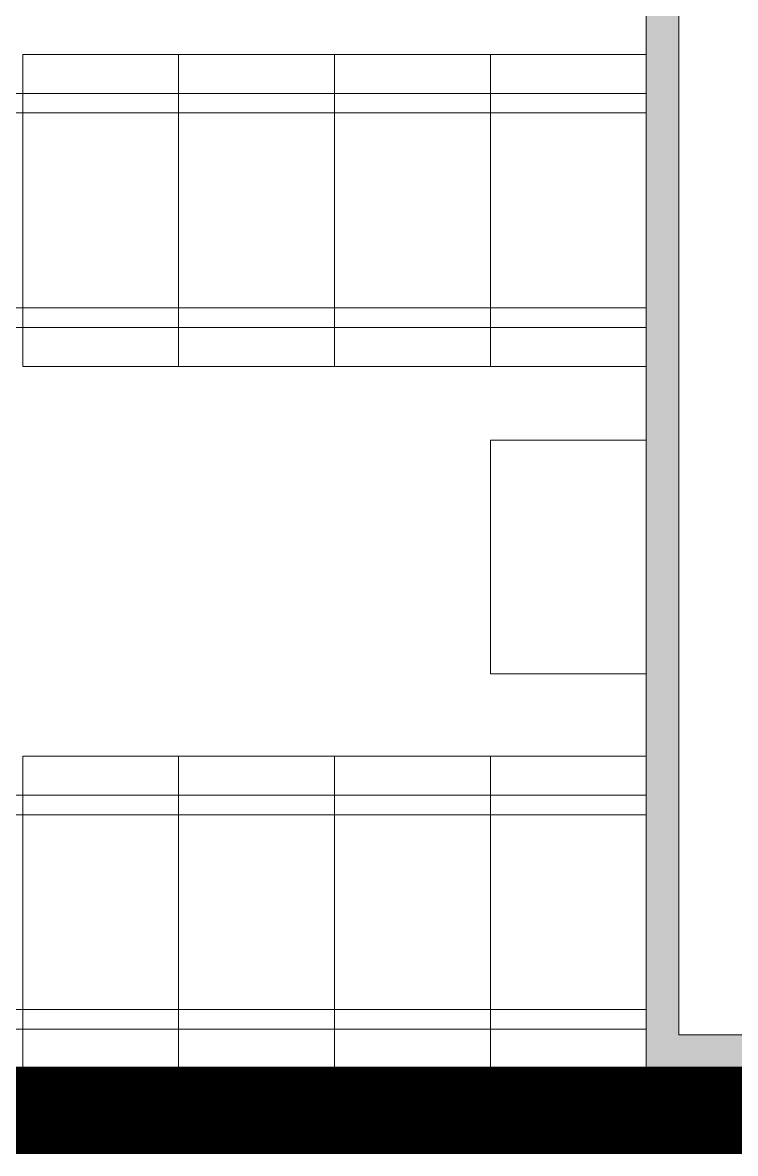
# Model space of a CAD drawing. Header units: inches. Extents: x -675 to 1187, y -924 to 1124.
# Drawn here: x 226.2 to 336, y -627.7 to -453.7 of the extents above; entities that cross this region are included whole.
import ezdxf

# ---------------------------------------------------------------- set-up
doc = ezdxf.new("R2010")
doc.units = ezdxf.units.IN
doc.header["$MEASUREMENT"] = 0
for name, color, linetype, lineweight in [('A-Furn-Chair', 250, 'Continuous', 13), ('A-Wall-E', 50, 'Continuous', 9), ('Base_dwg', 8, 'Continuous', 9), ('core and shell', 50, 'Continuous', 9)]:
    doc.layers.add(name, color=color, linetype=linetype, lineweight=lineweight)

# ---------------------------------------------------------------- blocks, each defined once
blk = doc.blocks.new('Base_dwg__U456-728030-Level 1 Copy 1')
at = {"layer": 'A-Wall-E'}
blk.add_hatch(color=256, dxfattribs=at).paths.add_polyline_path([(183.73, 2.5), (183.73, -1.25), (186.23, -2.5), (306.1, -2.5), (311.1, 2.5)], flags=0)
blk.add_line((186.23, -2.5), (306.1, -2.5), dxfattribs=at)
at = {"layer": 'A-Wall-E', "flags": 128}
blk.add_lwpolyline([(311.1, 2.5), (183.73, 2.5), (2.56, 2.5)], dxfattribs=at)
blk = doc.blocks.new('Base_dwg__U458-728032-Level 1 Copy 1')
at = {"layer": 'A-Wall-E'}
blk.add_hatch(color=256, dxfattribs=at).paths.add_polyline_path([(-2.5, 2.5), (2.5, -2.5), (220.25, -2.5), (220.25, 2.5), (187.46, 2.5)], flags=0)
at = {"layer": 'A-Wall-E', "flags": 128}
blk.add_lwpolyline([(2.5, -2.5), (220.25, -2.5), (220.25, 2.5), (-2.5, 2.5)], dxfattribs=at)
blk = doc.blocks.new('Base_dwg-531197-Level 1 Copy 1')
at = {"layer": 'A-Furn-Chair'}
for p, q in [((1323.04, 459.38), (1156.79, 459.38)), ((1323.04, 456.38), (1156.79, 456.38)), ((1323.04, 426.38), (1156.79, 426.38)), ((1323.04, 423.38), (1156.79, 423.38)), ((1323.04, 351.38), (1156.79, 351.38)), ((1323.04, 348.38), (1156.79, 348.38)), ((1323.04, 318.38), (1156.79, 318.38)), ((1323.04, 315.38), (1156.79, 315.38))]:
    blk.add_line(p, q, dxfattribs=at)
at = {"layer": 'A-Furn-Chair', "flags": 128}
for points in [[(1227.04, 465.38), (1227.04, 417.38), (1251.04, 417.38), (1251.04, 465.38)], [(1251.04, 465.38), (1251.04, 417.38), (1275.04, 417.38), (1275.04, 465.38)], [(1275.04, 465.38), (1275.04, 417.38), (1299.04, 417.38), (1299.04, 465.38)], [(1299.04, 465.38), (1299.04, 417.38), (1323.04, 417.38), (1323.04, 465.38)], [(1299.04, 406.04), (1299.04, 370.04), (1323.04, 370.04), (1323.04, 406.04)], [(1227.04, 357.38), (1227.04, 309.38), (1251.04, 309.38), (1251.04, 357.38)], [(1251.04, 357.38), (1251.04, 309.38), (1275.04, 309.38), (1275.04, 357.38)], [(1275.04, 357.38), (1275.04, 309.38), (1299.04, 309.38), (1299.04, 357.38)], [(1299.04, 357.38), (1299.04, 309.38), (1323.04, 309.38), (1323.04, 357.38)]]:
    blk.add_lwpolyline(points, close=True, dxfattribs=at)
at = {"layer": 'core and shell'}
for p, q in [((1631.58, 309.5), (962.09, 309.5)), ((1631.58, 309.46), (962.09, 309.46)), ((1227.15, 296.25), (1227.15, 309.5)), ((1227.27, 296.25), (1227.27, 309.5)), ((1227.4, 296.25), (1227.4, 309.5)), ((1227.52, 296.25), (1227.52, 309.5)), ((1227.65, 296.25), (1227.65, 309.5)), ((1227.77, 296.25), (1227.77, 309.5)), ((1227.9, 296.25), (1227.9, 309.5)), ((1228.02, 296.25), (1228.02, 309.5)), ((1228.15, 296.25), (1228.15, 309.5)), ((1228.27, 296.25), (1228.27, 309.5)), ((1228.4, 296.25), (1228.4, 309.5)), ((1228.52, 296.25), (1228.52, 309.5)), ((1228.65, 296.25), (1228.65, 309.5)), ((1228.77, 296.25), (1228.77, 309.5)), ((1228.9, 296.25), (1228.9, 309.5)), ((1229.02, 296.25), (1229.02, 309.5)), ((1229.15, 296.25), (1229.15, 309.5)), ((1229.27, 296.25), (1229.27, 309.5)), ((1229.4, 296.25), (1229.4, 309.5)), ((1229.52, 296.25), (1229.52, 309.5)), ((1229.65, 296.25), (1229.65, 309.5)), ((1229.77, 296.25), (1229.77, 309.5)), ((1229.9, 296.25), (1229.9, 309.5)), ((1230.02, 296.25), (1230.02, 309.5)), ((1230.15, 296.25), (1230.15, 309.5)), ((1230.27, 296.25), (1230.27, 309.5)), ((1230.4, 296.25), (1230.4, 309.5)), ((1230.52, 296.25), (1230.52, 309.5)), ((1230.65, 296.25), (1230.65, 309.5)), ((1230.77, 296.25), (1230.77, 309.5)), ((1230.9, 296.25), (1230.9, 309.5)), ((1231.02, 296.25), (1231.02, 309.5)), ((1231.15, 296.25), (1231.15, 309.5)), ((1231.27, 296.25), (1231.27, 309.5)), ((1231.4, 296.25), (1231.4, 309.5)), ((1231.52, 296.25), (1231.52, 309.5)), ((1231.65, 296.25), (1231.65, 309.5)), ((1231.77, 296.25), (1231.77, 309.5)), ((1231.9, 296.25), (1231.9, 309.5)), ((1232.02, 296.25), (1232.02, 309.5)), ((1232.15, 296.25), (1232.15, 309.5)), ((1232.27, 296.25), (1232.27, 309.5)), ((1232.4, 296.25), (1232.4, 309.5)), ((1232.52, 296.25), (1232.52, 309.5)), ((1232.65, 296.25), (1232.65, 309.5)), ((1232.77, 296.25), (1232.77, 309.5)), ((1232.9, 296.25), (1232.9, 309.5)), ((1233.02, 296.25), (1233.02, 309.5)), ((1233.15, 296.25), (1233.15, 309.5)), ((1233.27, 296.25), (1233.27, 309.5)), ((1233.4, 296.25), (1233.4, 309.5)), ((1233.52, 296.25), (1233.52, 309.5)), ((1233.65, 296.25), (1233.65, 309.5)), ((1233.77, 296.25), (1233.77, 309.5)), ((1233.9, 296.25), (1233.9, 309.5)), ((1234.02, 296.25), (1234.02, 309.5)), ((1234.15, 296.25), (1234.15, 309.5)), ((1234.27, 296.25), (1234.27, 309.5)), ((1234.4, 296.25), (1234.4, 309.5)), ((1234.52, 296.25), (1234.52, 309.5)), ((1234.65, 296.25), (1234.65, 309.5)), ((1234.77, 296.25), (1234.77, 309.5)), ((1234.9, 296.25), (1234.9, 309.5)), ((1235.02, 296.25), (1235.02, 309.5)), ((1235.15, 296.25), (1235.15, 309.5)), ((1235.27, 296.25), (1235.27, 309.5)), ((1235.4, 296.25), (1235.4, 309.5)), ((1235.52, 296.25), (1235.52, 309.5)), ((1235.65, 296.25), (1235.65, 309.5)), ((1235.77, 296.25), (1235.77, 309.5)), ((1235.9, 296.25), (1235.9, 309.5)), ((1236.02, 296.25), (1236.02, 309.5)), ((1236.15, 296.25), (1236.15, 309.5)), ((1236.27, 296.25), (1236.27, 309.5)), ((1236.4, 296.25), (1236.4, 309.5)), ((1236.52, 296.25), (1236.52, 309.5)), ((1236.65, 296.25), (1236.65, 309.5)), ((1236.77, 296.25), (1236.77, 309.5)), ((1236.9, 296.25), (1236.9, 309.5)), ((1237.02, 296.25), (1237.02, 309.5)), ((1237.15, 296.25), (1237.15, 309.5)), ((1237.27, 296.25), (1237.27, 309.5)), ((1237.4, 296.25), (1237.4, 309.5)), ((1237.52, 296.25), (1237.52, 309.5)), ((1237.65, 296.25), (1237.65, 309.5)), ((1237.77, 296.25), (1237.77, 309.5)), ((1237.9, 296.25), (1237.9, 309.5)), ((1238.02, 296.25), (1238.02, 309.5)), ((1238.15, 296.25), (1238.15, 309.5)), ((1238.27, 296.25), (1238.27, 309.5)), ((1238.4, 296.25), (1238.4, 309.5)), ((1238.52, 296.25), (1238.52, 309.5)), ((1238.65, 296.25), (1238.65, 309.5)), ((1238.77, 296.25), (1238.77, 309.5)), ((1238.9, 296.25), (1238.9, 309.5)), ((1239.02, 296.25), (1239.02, 309.5)), ((1239.15, 296.25), (1239.15, 309.5)), ((1239.27, 296.25), (1239.27, 309.5)), ((1239.4, 296.25), (1239.4, 309.5)), ((1239.52, 296.25), (1239.52, 309.5)), ((1239.65, 296.25), (1239.65, 309.5)), ((1239.77, 296.25), (1239.77, 309.5)), ((1239.9, 296.25), (1239.9, 309.5)), ((1240.02, 296.25), (1240.02, 309.5)), ((1240.15, 296.25), (1240.15, 309.5)), ((1240.27, 296.25), (1240.27, 309.5)), ((1240.4, 296.25), (1240.4, 309.5)), ((1240.52, 296.25), (1240.52, 309.5)), ((1240.65, 296.25), (1240.65, 309.5)), ((1240.77, 296.25), (1240.77, 309.5)), ((1240.9, 296.25), (1240.9, 309.5)), ((1241.02, 296.25), (1241.02, 309.5)), ((1241.15, 296.25), (1241.15, 309.5)), ((1241.27, 296.25), (1241.27, 309.5)), ((1241.4, 296.25), (1241.4, 309.5)), ((1241.52, 296.25), (1241.52, 309.5)), ((1241.65, 296.25), (1241.65, 309.5)), ((1241.77, 296.25), (1241.77, 309.5)), ((1241.9, 296.25), (1241.9, 309.5)), ((1242.02, 296.25), (1242.02, 309.5)), ((1242.15, 296.25), (1242.15, 309.5)), ((1242.27, 296.25), (1242.27, 309.5)), ((1242.4, 296.25), (1242.4, 309.5)), ((1242.52, 296.25), (1242.52, 309.5)), ((1242.65, 296.25), (1242.65, 309.5)), ((1242.77, 296.25), (1242.77, 309.5)), ((1242.9, 296.25), (1242.9, 309.5)), ((1243.02, 296.25), (1243.02, 309.5)), ((1243.15, 296.25), (1243.15, 309.5)), ((1243.27, 296.25), (1243.27, 309.5)), ((1243.4, 296.25), (1243.4, 309.5)), ((1243.52, 296.25), (1243.52, 309.5)), ((1243.65, 296.25), (1243.65, 309.5)), ((1243.77, 296.25), (1243.77, 309.5)), ((1243.9, 296.25), (1243.9, 309.5)), ((1244.02, 296.25), (1244.02, 309.5)), ((1244.15, 296.25), (1244.15, 309.5)), ((1244.27, 296.25), (1244.27, 309.5)), ((1244.4, 296.25), (1244.4, 309.5)), ((1244.52, 296.25), (1244.52, 309.5)), ((1244.65, 296.25), (1244.65, 309.5)), ((1244.77, 296.25), (1244.77, 309.5)), ((1244.9, 296.25), (1244.9, 309.5)), ((1245.02, 296.25), (1245.02, 309.5)), ((1245.15, 296.25), (1245.15, 309.5)), ((1245.27, 296.25), (1245.27, 309.5)), ((1245.4, 296.25), (1245.4, 309.5)), ((1245.52, 296.25), (1245.52, 309.5)), ((1245.65, 296.25), (1245.65, 309.5)), ((1245.77, 296.25), (1245.77, 309.5)), ((1245.9, 296.25), (1245.9, 309.5)), ((1246.02, 296.25), (1246.02, 309.5)), ((1246.15, 296.25), (1246.15, 309.5)), ((1246.27, 296.25), (1246.27, 309.5)), ((1246.4, 296.25), (1246.4, 309.5)), ((1246.52, 296.25), (1246.52, 309.5)), ((1246.65, 296.25), (1246.65, 309.5)), ((1246.77, 296.25), (1246.77, 309.5)), ((1246.9, 296.25), (1246.9, 309.5)), ((1247.02, 296.25), (1247.02, 309.5)), ((1247.15, 296.25), (1247.15, 309.5)), ((1247.27, 296.25), (1247.27, 309.5)), ((1247.4, 296.25), (1247.4, 309.5)), ((1247.52, 296.25), (1247.52, 309.5)), ((1247.65, 296.25), (1247.65, 309.5)), ((1247.77, 296.25), (1247.77, 309.5)), ((1247.9, 296.25), (1247.9, 309.5)), ((1248.02, 296.25), (1248.02, 309.5)), ((1248.15, 296.25), (1248.15, 309.5)), ((1248.27, 296.25), (1248.27, 309.5)), ((1248.4, 296.25), (1248.4, 309.5)), ((1248.52, 296.25), (1248.52, 309.5)), ((1248.65, 296.25), (1248.65, 309.5)), ((1248.77, 296.25), (1248.77, 309.5)), ((1248.9, 296.25), (1248.9, 309.5)), ((1249.02, 296.25), (1249.02, 309.5)), ((1249.15, 296.25), (1249.15, 309.5)), ((1249.27, 296.25), (1249.27, 309.5)), ((1249.4, 296.25), (1249.4, 309.5)), ((1249.52, 296.25), (1249.52, 309.5)), ((1249.65, 296.25), (1249.65, 309.5)), ((1249.77, 296.25), (1249.77, 309.5)), ((1249.9, 296.25), (1249.9, 309.5)), ((1250.02, 296.25), (1250.02, 309.5)), ((1250.15, 296.25), (1250.15, 309.5)), ((1250.27, 296.25), (1250.27, 309.5)), ((1250.4, 296.25), (1250.4, 309.5)), ((1250.52, 296.25), (1250.52, 309.5)), ((1250.65, 296.25), (1250.65, 309.5)), ((1250.77, 296.25), (1250.77, 309.5)), ((1250.9, 296.25), (1250.9, 309.5)), ((1251.02, 296.25), (1251.02, 309.5)), ((1251.15, 296.25), (1251.15, 309.5)), ((1251.27, 296.25), (1251.27, 309.5)), ((1251.4, 296.25), (1251.4, 309.5)), ((1251.52, 296.25), (1251.52, 309.5)), ((1251.65, 296.25), (1251.65, 309.5)), ((1251.77, 296.25), (1251.77, 309.5)), ((1251.9, 296.25), (1251.9, 309.5)), ((1252.02, 296.25), (1252.02, 309.5)), ((1252.15, 296.25), (1252.15, 309.5)), ((1252.27, 296.25), (1252.27, 309.5)), ((1252.4, 296.25), (1252.4, 309.5)), ((1252.52, 296.25), (1252.52, 309.5)), ((1252.65, 296.25), (1252.65, 309.5)), ((1252.77, 296.25), (1252.77, 309.5)), ((1252.9, 296.25), (1252.9, 309.5)), ((1253.02, 296.25), (1253.02, 309.5)), ((1253.15, 296.25), (1253.15, 309.5)), ((1253.27, 296.25), (1253.27, 309.5)), ((1253.4, 296.25), (1253.4, 309.5)), ((1253.52, 296.25), (1253.52, 309.5)), ((1253.65, 296.25), (1253.65, 309.5)), ((1253.77, 296.25), (1253.77, 309.5)), ((1253.9, 296.25), (1253.9, 309.5)), ((1254.02, 296.25), (1254.02, 309.5)), ((1254.15, 296.25), (1254.15, 309.5)), ((1254.27, 296.25), (1254.27, 309.5)), ((1254.4, 296.25), (1254.4, 309.5)), ((1254.52, 296.25), (1254.52, 309.5)), ((1254.65, 296.25), (1254.65, 309.5)), ((1254.77, 296.25), (1254.77, 309.5)), ((1254.9, 296.25), (1254.9, 309.5)), ((1255.02, 296.25), (1255.02, 309.5)), ((1255.15, 296.25), (1255.15, 309.5)), ((1255.27, 296.25), (1255.27, 309.5)), ((1255.4, 296.25), (1255.4, 309.5)), ((1255.52, 296.25), (1255.52, 309.5)), ((1255.65, 296.25), (1255.65, 309.5)), ((1255.77, 296.25), (1255.77, 309.5)), ((1255.9, 296.25), (1255.9, 309.5)), ((1256.02, 296.25), (1256.02, 309.5)), ((1256.15, 296.25), (1256.15, 309.5)), ((1256.27, 296.25), (1256.27, 309.5)), ((1256.4, 296.25), (1256.4, 309.5)), ((1256.52, 296.25), (1256.52, 309.5)), ((1256.65, 296.25), (1256.65, 309.5)), ((1256.77, 296.25), (1256.77, 309.5)), ((1256.9, 296.25), (1256.9, 309.5)), ((1257.02, 296.25), (1257.02, 309.5)), ((1257.15, 296.25), (1257.15, 309.5)), ((1257.27, 296.25), (1257.27, 309.5)), ((1257.4, 296.25), (1257.4, 309.5)), ((1257.52, 296.25), (1257.52, 309.5)), ((1257.65, 296.25), (1257.65, 309.5)), ((1257.77, 296.25), (1257.77, 309.5)), ((1257.9, 296.25), (1257.9, 309.5)), ((1258.02, 296.25), (1258.02, 309.5)), ((1258.15, 296.25), (1258.15, 309.5)), ((1258.27, 296.25), (1258.27, 309.5)), ((1258.4, 296.25), (1258.4, 309.5)), ((1258.52, 296.25), (1258.52, 309.5)), ((1258.65, 296.25), (1258.65, 309.5)), ((1258.77, 296.25), (1258.77, 309.5)), ((1258.9, 296.25), (1258.9, 309.5)), ((1259.02, 296.25), (1259.02, 309.5)), ((1259.15, 296.25), (1259.15, 309.5)), ((1259.27, 296.25), (1259.27, 309.5)), ((1259.4, 296.25), (1259.4, 309.5)), ((1259.52, 296.25), (1259.52, 309.5)), ((1259.65, 296.25), (1259.65, 309.5)), ((1259.77, 296.25), (1259.77, 309.5)), ((1259.9, 296.25), (1259.9, 309.5)), ((1260.02, 296.25), (1260.02, 309.5)), ((1260.15, 296.25), (1260.15, 309.5)), ((1260.27, 296.25), (1260.27, 309.5)), ((1260.4, 296.25), (1260.4, 309.5)), ((1260.52, 296.25), (1260.52, 309.5)), ((1260.65, 296.25), (1260.65, 309.5)), ((1260.77, 296.25), (1260.77, 309.5)), ((1260.9, 296.25), (1260.9, 309.5)), ((1261.02, 296.25), (1261.02, 309.5)), ((1261.15, 296.25), (1261.15, 309.5)), ((1261.27, 296.25), (1261.27, 309.5)), ((1261.4, 296.25), (1261.4, 309.5)), ((1261.52, 296.25), (1261.52, 309.5)), ((1261.65, 296.25), (1261.65, 309.5)), ((1261.77, 296.25), (1261.77, 309.5)), ((1261.9, 296.25), (1261.9, 309.5)), ((1262.02, 296.25), (1262.02, 309.5)), ((1262.15, 296.25), (1262.15, 309.5)), ((1262.27, 296.25), (1262.27, 309.5)), ((1262.4, 296.25), (1262.4, 309.5)), ((1262.52, 296.25), (1262.52, 309.5)), ((1262.65, 296.25), (1262.65, 309.5)), ((1262.77, 296.25), (1262.77, 309.5)), ((1262.9, 296.25), (1262.9, 309.5)), ((1263.02, 296.25), (1263.02, 309.5)), ((1263.15, 296.25), (1263.15, 309.5)), ((1263.27, 296.25), (1263.27, 309.5)), ((1263.4, 296.25), (1263.4, 309.5)), ((1263.52, 296.25), (1263.52, 309.5)), ((1263.65, 296.25), (1263.65, 309.5)), ((1263.77, 296.25), (1263.77, 309.5)), ((1263.9, 296.25), (1263.9, 309.5)), ((1264.02, 296.25), (1264.02, 309.5)), ((1264.15, 296.25), (1264.15, 309.5)), ((1264.27, 296.25), (1264.27, 309.5)), ((1264.4, 296.25), (1264.4, 309.5)), ((1264.52, 296.25), (1264.52, 309.5)), ((1264.65, 296.25), (1264.65, 309.5)), ((1264.77, 296.25), (1264.77, 309.5)), ((1264.9, 296.25), (1264.9, 309.5)), ((1265.02, 296.25), (1265.02, 309.5)), ((1265.15, 296.25), (1265.15, 309.5)), ((1265.27, 296.25), (1265.27, 309.5)), ((1265.4, 296.25), (1265.4, 309.5)), ((1265.52, 296.25), (1265.52, 309.5)), ((1265.65, 296.25), (1265.65, 309.5)), ((1265.77, 296.25), (1265.77, 309.5)), ((1265.9, 296.25), (1265.9, 309.5)), ((1266.02, 296.25), (1266.02, 309.5)), ((1266.15, 296.25), (1266.15, 309.5)), ((1266.27, 296.25), (1266.27, 309.5)), ((1266.4, 296.25), (1266.4, 309.5)), ((1266.52, 296.25), (1266.52, 309.5)), ((1266.65, 296.25), (1266.65, 309.5)), ((1266.77, 296.25), (1266.77, 309.5)), ((1266.9, 296.25), (1266.9, 309.5)), ((1267.02, 296.25), (1267.02, 309.5)), ((1267.15, 296.25), (1267.15, 309.5)), ((1267.27, 296.25), (1267.27, 309.5)), ((1267.4, 296.25), (1267.4, 309.5)), ((1267.52, 296.25), (1267.52, 309.5)), ((1267.65, 296.25), (1267.65, 309.5)), ((1267.77, 296.25), (1267.77, 309.5)), ((1267.9, 296.25), (1267.9, 309.5)), ((1268.02, 296.25), (1268.02, 309.5)), ((1268.15, 296.25), (1268.15, 309.5)), ((1268.27, 296.25), (1268.27, 309.5)), ((1268.4, 296.25), (1268.4, 309.5)), ((1268.52, 296.25), (1268.52, 309.5)), ((1268.65, 296.25), (1268.65, 309.5)), ((1268.77, 296.25), (1268.77, 309.5)), ((1268.9, 296.25), (1268.9, 309.5)), ((1269.02, 296.25), (1269.02, 309.5)), ((1269.15, 296.25), (1269.15, 309.5)), ((1269.27, 296.25), (1269.27, 309.5)), ((1269.4, 296.25), (1269.4, 309.5)), ((1269.52, 296.25), (1269.52, 309.5)), ((1269.65, 296.25), (1269.65, 309.5)), ((1269.77, 296.25), (1269.77, 309.5)), ((1269.9, 296.25), (1269.9, 309.5)), ((1270.02, 296.25), (1270.02, 309.5)), ((1270.15, 296.25), (1270.15, 309.5)), ((1270.27, 296.25), (1270.27, 309.5)), ((1270.4, 296.25), (1270.4, 309.5)), ((1270.52, 296.25), (1270.52, 309.5)), ((1270.65, 296.25), (1270.65, 309.5)), ((1270.77, 296.25), (1270.77, 309.5)), ((1270.9, 296.25), (1270.9, 309.5)), ((1271.02, 296.25), (1271.02, 309.5)), ((1271.15, 296.25), (1271.15, 309.5)), ((1271.27, 296.25), (1271.27, 309.5)), ((1271.4, 296.25), (1271.4, 309.5)), ((1271.52, 296.25), (1271.52, 309.5)), ((1271.65, 296.25), (1271.65, 309.5)), ((1271.77, 296.25), (1271.77, 309.5)), ((1271.9, 296.25), (1271.9, 309.5)), ((1272.02, 296.25), (1272.02, 309.5)), ((1272.15, 296.25), (1272.15, 309.5)), ((1272.27, 296.25), (1272.27, 309.5)), ((1272.4, 296.25), (1272.4, 309.5)), ((1272.52, 296.25), (1272.52, 309.5)), ((1272.65, 296.25), (1272.65, 309.5)), ((1272.77, 296.25), (1272.77, 309.5)), ((1272.9, 296.25), (1272.9, 309.5)), ((1273.02, 296.25), (1273.02, 309.5)), ((1273.15, 296.25), (1273.15, 309.5)), ((1273.27, 296.25), (1273.27, 309.5)), ((1273.4, 296.25), (1273.4, 309.5)), ((1273.52, 296.25), (1273.52, 309.5)), ((1273.65, 296.25), (1273.65, 309.5)), ((1273.77, 296.25), (1273.77, 309.5)), ((1273.9, 296.25), (1273.9, 309.5)), ((1274.02, 296.25), (1274.02, 309.5)), ((1274.15, 296.25), (1274.15, 309.5)), ((1274.27, 296.25), (1274.27, 309.5)), ((1274.4, 296.25), (1274.4, 309.5)), ((1274.52, 296.25), (1274.52, 309.5)), ((1274.65, 296.25), (1274.65, 309.5)), ((1274.77, 296.25), (1274.77, 309.5)), ((1274.9, 296.25), (1274.9, 309.5)), ((1275.02, 296.25), (1275.02, 309.5)), ((1275.15, 296.25), (1275.15, 309.5)), ((1275.27, 296.25), (1275.27, 309.5)), ((1275.4, 296.25), (1275.4, 309.5)), ((1275.52, 296.25), (1275.52, 309.5)), ((1275.65, 296.25), (1275.65, 309.5)), ((1275.77, 296.25), (1275.77, 309.5)), ((1275.9, 296.25), (1275.9, 309.5)), ((1276.02, 296.25), (1276.02, 309.5)), ((1276.15, 296.25), (1276.15, 309.5)), ((1276.27, 296.25), (1276.27, 309.5)), ((1276.4, 296.25), (1276.4, 309.5)), ((1276.52, 296.25), (1276.52, 309.5)), ((1276.65, 296.25), (1276.65, 309.5)), ((1276.77, 296.25), (1276.77, 309.5)), ((1276.9, 296.25), (1276.9, 309.5)), ((1277.02, 296.25), (1277.02, 309.5)), ((1277.15, 296.25), (1277.15, 309.5)), ((1277.27, 296.25), (1277.27, 309.5)), ((1277.4, 296.25), (1277.4, 309.5)), ((1277.52, 296.25), (1277.52, 309.5)), ((1277.65, 296.25), (1277.65, 309.5)), ((1277.77, 296.25), (1277.77, 309.5)), ((1277.9, 296.25), (1277.9, 309.5)), ((1278.02, 296.25), (1278.02, 309.5)), ((1278.15, 296.25), (1278.15, 309.5)), ((1278.27, 296.25), (1278.27, 309.5)), ((1278.4, 296.25), (1278.4, 309.5)), ((1278.52, 296.25), (1278.52, 309.5)), ((1278.65, 296.25), (1278.65, 309.5)), ((1278.77, 296.25), (1278.77, 309.5)), ((1278.9, 296.25), (1278.9, 309.5)), ((1279.02, 296.25), (1279.02, 309.5)), ((1279.15, 296.25), (1279.15, 309.5)), ((1279.27, 296.25), (1279.27, 309.5)), ((1279.4, 296.25), (1279.4, 309.5)), ((1279.52, 296.25), (1279.52, 309.5)), ((1279.65, 296.25), (1279.65, 309.5)), ((1279.77, 296.25), (1279.77, 309.5)), ((1279.9, 296.25), (1279.9, 309.5)), ((1280.02, 296.25), (1280.02, 309.5)), ((1280.15, 296.25), (1280.15, 309.5)), ((1280.27, 296.25), (1280.27, 309.5)), ((1280.4, 296.25), (1280.4, 309.5)), ((1280.52, 296.25), (1280.52, 309.5)), ((1280.65, 296.25), (1280.65, 309.5)), ((1280.77, 296.25), (1280.77, 309.5)), ((1280.9, 296.25), (1280.9, 309.5)), ((1281.02, 296.25), (1281.02, 309.5)), ((1281.15, 296.25), (1281.15, 309.5)), ((1281.27, 296.25), (1281.27, 309.5)), ((1281.4, 296.25), (1281.4, 309.5)), ((1281.52, 296.25), (1281.52, 309.5)), ((1281.65, 296.25), (1281.65, 309.5)), ((1281.77, 296.25), (1281.77, 309.5)), ((1281.9, 296.25), (1281.9, 309.5)), ((1282.02, 296.25), (1282.02, 309.5)), ((1282.15, 296.25), (1282.15, 309.5)), ((1282.27, 296.25), (1282.27, 309.5)), ((1282.4, 296.25), (1282.4, 309.5)), ((1282.52, 296.25), (1282.52, 309.5)), ((1282.65, 296.25), (1282.65, 309.5)), ((1282.77, 296.25), (1282.77, 309.5)), ((1282.9, 296.25), (1282.9, 309.5)), ((1283.02, 296.25), (1283.02, 309.5)), ((1283.15, 296.25), (1283.15, 309.5)), ((1283.27, 296.25), (1283.27, 309.5)), ((1283.4, 296.25), (1283.4, 309.5)), ((1283.52, 296.25), (1283.52, 309.5)), ((1283.65, 296.25), (1283.65, 309.5)), ((1283.77, 296.25), (1283.77, 309.5)), ((1283.9, 296.25), (1283.9, 309.5)), ((1284.02, 296.25), (1284.02, 309.5)), ((1284.15, 296.25), (1284.15, 309.5)), ((1284.27, 296.25), (1284.27, 309.5)), ((1284.4, 296.25), (1284.4, 309.5)), ((1284.52, 296.25), (1284.52, 309.5)), ((1284.65, 296.25), (1284.65, 309.5)), ((1284.77, 296.25), (1284.77, 309.5)), ((1284.9, 296.25), (1284.9, 309.5)), ((1285.02, 296.25), (1285.02, 309.5)), ((1285.15, 296.25), (1285.15, 309.5)), ((1285.27, 296.25), (1285.27, 309.5)), ((1285.4, 296.25), (1285.4, 309.5)), ((1285.52, 296.25), (1285.52, 309.5)), ((1285.65, 296.25), (1285.65, 309.5)), ((1285.77, 296.25), (1285.77, 309.5)), ((1285.9, 296.25), (1285.9, 309.5)), ((1286.02, 296.25), (1286.02, 309.5)), ((1286.15, 296.25), (1286.15, 309.5)), ((1286.27, 296.25), (1286.27, 309.5)), ((1286.4, 296.25), (1286.4, 309.5)), ((1286.52, 296.25), (1286.52, 309.5)), ((1286.65, 296.25), (1286.65, 309.5)), ((1286.77, 296.25), (1286.77, 309.5)), ((1286.9, 296.25), (1286.9, 309.5)), ((1287.02, 296.25), (1287.02, 309.5)), ((1287.15, 296.25), (1287.15, 309.5)), ((1287.27, 296.25), (1287.27, 309.5)), ((1287.4, 296.25), (1287.4, 309.5)), ((1287.52, 296.25), (1287.52, 309.5)), ((1287.65, 296.25), (1287.65, 309.5)), ((1287.77, 296.25), (1287.77, 309.5)), ((1287.9, 296.25), (1287.9, 309.5)), ((1288.02, 296.25), (1288.02, 309.5)), ((1288.15, 296.25), (1288.15, 309.5)), ((1288.27, 296.25), (1288.27, 309.5)), ((1288.4, 296.25), (1288.4, 309.5)), ((1288.52, 296.25), (1288.52, 309.5)), ((1288.65, 296.25), (1288.65, 309.5)), ((1288.77, 296.25), (1288.77, 309.5)), ((1288.9, 296.25), (1288.9, 309.5)), ((1289.02, 296.25), (1289.02, 309.5)), ((1289.15, 296.25), (1289.15, 309.5)), ((1289.27, 296.25), (1289.27, 309.5)), ((1289.4, 296.25), (1289.4, 309.5)), ((1289.52, 296.25), (1289.52, 309.5)), ((1289.65, 296.25), (1289.65, 309.5)), ((1289.77, 296.25), (1289.77, 309.5)), ((1289.9, 296.25), (1289.9, 309.5)), ((1290.02, 296.25), (1290.02, 309.5)), ((1290.15, 296.25), (1290.15, 309.5)), ((1290.27, 296.25), (1290.27, 309.5)), ((1290.4, 296.25), (1290.4, 309.5)), ((1290.52, 296.25), (1290.52, 309.5)), ((1290.65, 296.25), (1290.65, 309.5)), ((1290.77, 296.25), (1290.77, 309.5)), ((1290.9, 296.25), (1290.9, 309.5)), ((1291.02, 296.25), (1291.02, 309.5)), ((1291.15, 296.25), (1291.15, 309.5)), ((1291.27, 296.25), (1291.27, 309.5)), ((1291.4, 296.25), (1291.4, 309.5)), ((1291.52, 296.25), (1291.52, 309.5)), ((1291.65, 296.25), (1291.65, 309.5)), ((1291.77, 296.25), (1291.77, 309.5)), ((1291.9, 296.25), (1291.9, 309.5)), ((1292.02, 296.25), (1292.02, 309.5)), ((1292.15, 296.25), (1292.15, 309.5)), ((1292.27, 296.25), (1292.27, 309.5)), ((1292.4, 296.25), (1292.4, 309.5)), ((1292.52, 296.25), (1292.52, 309.5)), ((1292.65, 296.25), (1292.65, 309.5)), ((1292.77, 296.25), (1292.77, 309.5)), ((1292.9, 296.25), (1292.9, 309.5)), ((1293.02, 296.25), (1293.02, 309.5)), ((1293.15, 296.25), (1293.15, 309.5)), ((1293.27, 296.25), (1293.27, 309.5)), ((1293.4, 296.25), (1293.4, 309.5)), ((1293.52, 296.25), (1293.52, 309.5)), ((1293.65, 296.25), (1293.65, 309.5)), ((1293.77, 296.25), (1293.77, 309.5)), ((1293.9, 296.25), (1293.9, 309.5)), ((1294.02, 296.25), (1294.02, 309.5)), ((1294.15, 296.25), (1294.15, 309.5)), ((1294.27, 296.25), (1294.27, 309.5)), ((1294.4, 296.25), (1294.4, 309.5)), ((1294.52, 296.25), (1294.52, 309.5)), ((1294.65, 296.25), (1294.65, 309.5)), ((1294.77, 296.25), (1294.77, 309.5)), ((1294.9, 296.25), (1294.9, 309.5)), ((1295.02, 296.25), (1295.02, 309.5)), ((1295.15, 296.25), (1295.15, 309.5)), ((1295.27, 296.25), (1295.27, 309.5)), ((1295.4, 296.25), (1295.4, 309.5)), ((1295.52, 296.25), (1295.52, 309.5)), ((1295.65, 296.25), (1295.65, 309.5)), ((1295.77, 296.25), (1295.77, 309.5)), ((1295.9, 296.25), (1295.9, 309.5)), ((1296.02, 296.25), (1296.02, 309.5)), ((1296.15, 296.25), (1296.15, 309.5)), ((1296.27, 296.25), (1296.27, 309.5)), ((1296.4, 296.25), (1296.4, 309.5)), ((1296.52, 296.25), (1296.52, 309.5)), ((1296.65, 296.25), (1296.65, 309.5)), ((1296.77, 296.25), (1296.77, 309.5)), ((1296.9, 296.25), (1296.9, 309.5)), ((1297.02, 296.25), (1297.02, 309.5)), ((1297.15, 296.25), (1297.15, 309.5)), ((1297.27, 296.25), (1297.27, 309.5)), ((1297.4, 296.25), (1297.4, 309.5)), ((1297.52, 296.25), (1297.52, 309.5)), ((1297.65, 296.25), (1297.65, 309.5)), ((1297.77, 296.25), (1297.77, 309.5)), ((1297.9, 296.25), (1297.9, 309.5)), ((1298.02, 296.25), (1298.02, 309.5)), ((1298.15, 296.25), (1298.15, 309.5)), ((1298.27, 296.25), (1298.27, 309.5)), ((1298.4, 296.25), (1298.4, 309.5)), ((1298.52, 296.25), (1298.52, 309.5)), ((1298.65, 296.25), (1298.65, 309.5)), ((1298.77, 296.25), (1298.77, 309.5)), ((1298.9, 296.25), (1298.9, 309.5)), ((1299.02, 296.25), (1299.02, 309.5)), ((1299.15, 296.25), (1299.15, 309.5)), ((1299.27, 296.25), (1299.27, 309.5)), ((1299.4, 296.25), (1299.4, 309.5)), ((1299.52, 296.25), (1299.52, 309.5)), ((1299.65, 296.25), (1299.65, 309.5)), ((1299.77, 296.25), (1299.77, 309.5)), ((1299.9, 296.25), (1299.9, 309.5)), ((1300.02, 296.25), (1300.02, 309.5)), ((1300.15, 296.25), (1300.15, 309.5)), ((1300.27, 296.25), (1300.27, 309.5)), ((1300.4, 296.25), (1300.4, 309.5)), ((1300.52, 296.25), (1300.52, 309.5)), ((1300.65, 296.25), (1300.65, 309.5)), ((1300.77, 296.25), (1300.77, 309.5)), ((1300.9, 296.25), (1300.9, 309.5)), ((1301.02, 296.25), (1301.02, 309.5)), ((1301.15, 296.25), (1301.15, 309.5)), ((1301.27, 296.25), (1301.27, 309.5)), ((1301.4, 296.25), (1301.4, 309.5)), ((1301.52, 296.25), (1301.52, 309.5)), ((1301.65, 296.25), (1301.65, 309.5)), ((1301.77, 296.25), (1301.77, 309.5)), ((1301.9, 296.25), (1301.9, 309.5)), ((1302.02, 296.25), (1302.02, 309.5)), ((1302.15, 296.25), (1302.15, 309.5)), ((1302.27, 296.25), (1302.27, 309.5)), ((1302.4, 296.25), (1302.4, 309.5)), ((1302.52, 296.25), (1302.52, 309.5)), ((1302.65, 296.25), (1302.65, 309.5)), ((1302.77, 296.25), (1302.77, 309.5)), ((1302.9, 296.25), (1302.9, 309.5)), ((1303.02, 296.25), (1303.02, 309.5)), ((1303.15, 296.25), (1303.15, 309.5)), ((1303.27, 296.25), (1303.27, 309.5)), ((1303.4, 296.25), (1303.4, 309.5)), ((1303.52, 296.25), (1303.52, 309.5)), ((1303.65, 296.25), (1303.65, 309.5)), ((1303.77, 296.25), (1303.77, 309.5)), ((1303.9, 296.25), (1303.9, 309.5)), ((1304.02, 296.25), (1304.02, 309.5)), ((1304.15, 296.25), (1304.15, 309.5)), ((1304.27, 296.25), (1304.27, 309.5)), ((1304.4, 296.25), (1304.4, 309.5)), ((1304.52, 296.25), (1304.52, 309.5)), ((1304.65, 296.25), (1304.65, 309.5)), ((1304.77, 296.25), (1304.77, 309.5)), ((1304.9, 296.25), (1304.9, 309.5)), ((1305.02, 296.25), (1305.02, 309.5)), ((1305.15, 296.25), (1305.15, 309.5)), ((1305.27, 296.25), (1305.27, 309.5)), ((1305.4, 296.25), (1305.4, 309.5)), ((1305.52, 296.25), (1305.52, 309.5)), ((1305.65, 296.25), (1305.65, 309.5)), ((1305.77, 296.25), (1305.77, 309.5)), ((1305.9, 296.25), (1305.9, 309.5)), ((1306.02, 296.25), (1306.02, 309.5)), ((1306.15, 296.25), (1306.15, 309.5)), ((1306.27, 296.25), (1306.27, 309.5)), ((1306.4, 296.25), (1306.4, 309.5)), ((1306.52, 296.25), (1306.52, 309.5)), ((1306.65, 296.25), (1306.65, 309.5)), ((1306.77, 296.25), (1306.77, 309.5)), ((1306.9, 296.25), (1306.9, 309.5)), ((1307.02, 296.25), (1307.02, 309.5)), ((1307.15, 296.25), (1307.15, 309.5)), ((1307.27, 296.25), (1307.27, 309.5)), ((1307.4, 296.25), (1307.4, 309.5)), ((1307.52, 296.25), (1307.52, 309.5)), ((1307.65, 296.25), (1307.65, 309.5)), ((1307.77, 296.25), (1307.77, 309.5)), ((1307.9, 296.25), (1307.9, 309.5)), ((1308.02, 296.25), (1308.02, 309.5)), ((1308.15, 296.25), (1308.15, 309.5)), ((1308.27, 296.25), (1308.27, 309.5)), ((1308.4, 296.25), (1308.4, 309.5)), ((1308.52, 296.25), (1308.52, 309.5)), ((1308.65, 296.25), (1308.65, 309.5)), ((1308.77, 296.25), (1308.77, 309.5)), ((1308.9, 296.25), (1308.9, 309.5)), ((1309.02, 296.25), (1309.02, 309.5)), ((1309.15, 296.25), (1309.15, 309.5)), ((1309.27, 296.25), (1309.27, 309.5)), ((1309.4, 296.25), (1309.4, 309.5)), ((1309.52, 296.25), (1309.52, 309.5)), ((1309.65, 296.25), (1309.65, 309.5)), ((1309.77, 296.25), (1309.77, 309.5)), ((1309.9, 296.25), (1309.9, 309.5)), ((1310.02, 296.25), (1310.02, 309.5)), ((1310.15, 296.25), (1310.15, 309.5)), ((1310.27, 296.25), (1310.27, 309.5)), ((1310.4, 296.25), (1310.4, 309.5)), ((1310.52, 296.25), (1310.52, 309.5)), ((1310.65, 296.25), (1310.65, 309.5)), ((1310.77, 296.25), (1310.77, 309.5)), ((1310.9, 296.25), (1310.9, 309.5)), ((1311.02, 296.25), (1311.02, 309.5)), ((1311.15, 296.25), (1311.15, 309.5)), ((1311.27, 296.25), (1311.27, 309.5)), ((1311.4, 296.25), (1311.4, 309.5)), ((1311.52, 296.25), (1311.52, 309.5)), ((1311.65, 296.25), (1311.65, 309.5)), ((1311.77, 296.25), (1311.77, 309.5)), ((1311.9, 296.25), (1311.9, 309.5)), ((1312.02, 296.25), (1312.02, 309.5)), ((1312.15, 296.25), (1312.15, 309.5)), ((1312.27, 296.25), (1312.27, 309.5)), ((1312.4, 296.25), (1312.4, 309.5)), ((1312.52, 296.25), (1312.52, 309.5)), ((1312.65, 296.25), (1312.65, 309.5)), ((1312.77, 296.25), (1312.77, 309.5)), ((1312.9, 296.25), (1312.9, 309.5)), ((1313.02, 296.25), (1313.02, 309.5)), ((1313.15, 296.25), (1313.15, 309.5)), ((1313.27, 296.25), (1313.27, 309.5)), ((1313.4, 296.25), (1313.4, 309.5)), ((1313.52, 296.25), (1313.52, 309.5)), ((1313.65, 296.25), (1313.65, 309.5)), ((1313.77, 296.25), (1313.77, 309.5)), ((1313.9, 296.25), (1313.9, 309.5)), ((1314.02, 296.25), (1314.02, 309.5)), ((1314.15, 296.25), (1314.15, 309.5)), ((1314.27, 296.25), (1314.27, 309.5)), ((1314.4, 296.25), (1314.4, 309.5)), ((1314.52, 296.25), (1314.52, 309.5)), ((1314.65, 296.25), (1314.65, 309.5)), ((1314.77, 296.25), (1314.77, 309.5)), ((1314.9, 296.25), (1314.9, 309.5)), ((1315.02, 296.25), (1315.02, 309.5)), ((1315.15, 296.25), (1315.15, 309.5)), ((1315.27, 296.25), (1315.27, 309.5)), ((1315.4, 296.25), (1315.4, 309.5)), ((1315.52, 296.25), (1315.52, 309.5)), ((1315.65, 296.25), (1315.65, 309.5)), ((1315.77, 296.25), (1315.77, 309.5)), ((1315.9, 296.25), (1315.9, 309.5)), ((1316.02, 296.25), (1316.02, 309.5)), ((1316.15, 296.25), (1316.15, 309.5)), ((1316.27, 296.25), (1316.27, 309.5)), ((1316.4, 296.25), (1316.4, 309.5)), ((1316.52, 296.25), (1316.52, 309.5)), ((1316.65, 296.25), (1316.65, 309.5)), ((1316.77, 296.25), (1316.77, 309.5)), ((1316.9, 296.25), (1316.9, 309.5)), ((1317.02, 296.25), (1317.02, 309.5)), ((1317.15, 296.25), (1317.15, 309.5)), ((1317.27, 296.25), (1317.27, 309.5)), ((1317.4, 296.25), (1317.4, 309.5)), ((1317.52, 296.25), (1317.52, 309.5)), ((1317.65, 296.25), (1317.65, 309.5)), ((1317.77, 296.25), (1317.77, 309.5)), ((1317.9, 296.25), (1317.9, 309.5)), ((1318.02, 296.25), (1318.02, 309.5)), ((1318.15, 296.25), (1318.15, 309.5)), ((1318.27, 296.25), (1318.27, 309.5)), ((1318.4, 296.25), (1318.4, 309.5)), ((1318.52, 296.25), (1318.52, 309.5)), ((1318.65, 296.25), (1318.65, 309.5)), ((1318.77, 296.25), (1318.77, 309.5)), ((1318.9, 296.25), (1318.9, 309.5)), ((1319.02, 296.25), (1319.02, 309.5)), ((1319.15, 296.25), (1319.15, 309.5)), ((1319.27, 296.25), (1319.27, 309.5)), ((1319.4, 296.25), (1319.4, 309.5)), ((1319.52, 296.25), (1319.52, 309.5)), ((1319.65, 296.25), (1319.65, 309.5)), ((1319.77, 296.25), (1319.77, 309.5)), ((1319.9, 296.25), (1319.9, 309.5)), ((1320.02, 296.25), (1320.02, 309.5)), ((1320.15, 296.25), (1320.15, 309.5)), ((1320.27, 296.25), (1320.27, 309.5)), ((1320.4, 296.25), (1320.4, 309.5)), ((1320.52, 296.25), (1320.52, 309.5)), ((1320.65, 296.25), (1320.65, 309.5)), ((1320.77, 296.25), (1320.77, 309.5)), ((1320.9, 296.25), (1320.9, 309.5)), ((1321.02, 296.25), (1321.02, 309.5)), ((1321.15, 296.25), (1321.15, 309.5)), ((1321.27, 296.25), (1321.27, 309.5)), ((1321.4, 296.25), (1321.4, 309.5)), ((1321.52, 296.25), (1321.52, 309.5)), ((1321.65, 296.25), (1321.65, 309.5)), ((1321.77, 296.25), (1321.77, 309.5)), ((1321.9, 296.25), (1321.9, 309.5)), ((1322.02, 296.25), (1322.02, 309.5)), ((1322.15, 296.25), (1322.15, 309.5)), ((1322.27, 296.25), (1322.27, 309.5)), ((1322.4, 296.25), (1322.4, 309.5)), ((1322.52, 296.25), (1322.52, 309.5)), ((1322.65, 296.25), (1322.65, 309.5)), ((1322.77, 296.25), (1322.77, 309.5)), ((1322.9, 296.25), (1322.9, 309.5)), ((1323.02, 296.25), (1323.02, 309.5)), ((1323.15, 296.25), (1323.15, 309.5)), ((1323.27, 296.25), (1323.27, 309.5)), ((1323.4, 296.25), (1323.4, 309.5)), ((1323.52, 296.25), (1323.52, 309.5)), ((1323.65, 296.25), (1323.65, 309.5)), ((1323.77, 296.25), (1323.77, 309.5)), ((1323.9, 296.25), (1323.9, 309.5)), ((1324.02, 296.25), (1324.02, 309.5)), ((1324.15, 296.25), (1324.15, 309.5)), ((1324.27, 296.25), (1324.27, 309.5)), ((1324.4, 296.25), (1324.4, 309.5)), ((1324.52, 296.25), (1324.52, 309.5)), ((1324.65, 296.25), (1324.65, 309.5)), ((1324.77, 296.25), (1324.77, 309.5)), ((1324.9, 296.25), (1324.9, 309.5)), ((1325.02, 296.25), (1325.02, 309.5)), ((1325.15, 296.25), (1325.15, 309.5)), ((1325.27, 296.25), (1325.27, 309.5)), ((1325.4, 296.25), (1325.4, 309.5)), ((1325.52, 296.25), (1325.52, 309.5)), ((1325.65, 296.25), (1325.65, 309.5)), ((1325.77, 296.25), (1325.77, 309.5)), ((1325.9, 296.25), (1325.9, 309.5)), ((1326.02, 296.25), (1326.02, 309.5)), ((1326.15, 296.25), (1326.15, 309.5)), ((1326.27, 296.25), (1326.27, 309.5)), ((1326.4, 296.25), (1326.4, 309.5)), ((1326.52, 296.25), (1326.52, 309.5)), ((1326.65, 296.25), (1326.65, 309.5)), ((1326.77, 296.25), (1326.77, 309.5)), ((1326.9, 296.25), (1326.9, 309.5)), ((1327.02, 296.25), (1327.02, 309.5)), ((1327.15, 296.25), (1327.15, 309.5)), ((1327.27, 296.25), (1327.27, 309.5)), ((1327.4, 296.25), (1327.4, 309.5)), ((1327.52, 296.25), (1327.52, 309.5)), ((1327.65, 296.25), (1327.65, 309.5)), ((1327.77, 296.25), (1327.77, 309.5)), ((1327.9, 296.25), (1327.9, 309.5)), ((1328.02, 296.25), (1328.02, 309.5)), ((1328.15, 296.25), (1328.15, 309.5)), ((1328.27, 296.25), (1328.27, 309.5)), ((1328.4, 296.25), (1328.4, 309.5)), ((1328.52, 296.25), (1328.52, 309.5)), ((1328.65, 296.25), (1328.65, 309.5)), ((1328.77, 296.25), (1328.77, 309.5)), ((1328.9, 296.25), (1328.9, 309.5)), ((1329.02, 296.25), (1329.02, 309.5)), ((1329.15, 296.25), (1329.15, 309.5)), ((1329.27, 296.25), (1329.27, 309.5)), ((1329.4, 296.25), (1329.4, 309.5)), ((1329.52, 296.25), (1329.52, 309.5)), ((1329.65, 296.25), (1329.65, 309.5)), ((1329.77, 296.25), (1329.77, 309.5)), ((1329.9, 296.25), (1329.9, 309.5)), ((1330.02, 296.25), (1330.02, 309.5)), ((1330.15, 296.25), (1330.15, 309.5)), ((1330.27, 296.25), (1330.27, 309.5)), ((1330.4, 296.25), (1330.4, 309.5)), ((1330.52, 296.25), (1330.52, 309.5)), ((1330.65, 296.25), (1330.65, 309.5)), ((1330.77, 296.25), (1330.77, 309.5)), ((1330.9, 296.25), (1330.9, 309.5)), ((1331.02, 296.25), (1331.02, 309.5)), ((1331.15, 296.25), (1331.15, 309.5)), ((1331.27, 296.25), (1331.27, 309.5)), ((1331.4, 296.25), (1331.4, 309.5)), ((1331.52, 296.25), (1331.52, 309.5)), ((1331.65, 296.25), (1331.65, 309.5)), ((1331.77, 296.25), (1331.77, 309.5)), ((1331.9, 296.25), (1331.9, 309.5)), ((1332.02, 296.25), (1332.02, 309.5)), ((1332.15, 296.25), (1332.15, 309.5)), ((1332.27, 296.25), (1332.27, 309.5)), ((1332.4, 296.25), (1332.4, 309.5)), ((1332.52, 296.25), (1332.52, 309.5)), ((1332.65, 296.25), (1332.65, 309.5)), ((1332.77, 296.25), (1332.77, 309.5)), ((1332.9, 296.25), (1332.9, 309.5)), ((1333.02, 296.25), (1333.02, 309.5)), ((1333.15, 296.25), (1333.15, 309.5)), ((1333.27, 296.25), (1333.27, 309.5)), ((1333.4, 296.25), (1333.4, 309.5)), ((1333.52, 296.25), (1333.52, 309.5)), ((1333.65, 296.25), (1333.65, 309.5)), ((1333.77, 296.25), (1333.77, 309.5)), ((1333.9, 296.25), (1333.9, 309.5)), ((1334.02, 296.25), (1334.02, 309.5)), ((1334.15, 296.25), (1334.15, 309.5)), ((1334.27, 296.25), (1334.27, 309.5)), ((1334.4, 296.25), (1334.4, 309.5)), ((1334.52, 296.25), (1334.52, 309.5)), ((1334.65, 296.25), (1334.65, 309.5)), ((1334.77, 296.25), (1334.77, 309.5)), ((1334.9, 296.25), (1334.9, 309.5)), ((1335.02, 296.25), (1335.02, 309.5)), ((1335.15, 296.25), (1335.15, 309.5)), ((1335.27, 296.25), (1335.27, 309.5)), ((1335.4, 296.25), (1335.4, 309.5)), ((1335.52, 296.25), (1335.52, 309.5)), ((1335.65, 296.25), (1335.65, 309.5)), ((1335.77, 296.25), (1335.77, 309.5)), ((1335.9, 296.25), (1335.9, 309.5)), ((1336.02, 296.25), (1336.02, 309.5)), ((1336.15, 296.25), (1336.15, 309.5)), ((1336.27, 296.25), (1336.27, 309.5)), ((1336.4, 296.25), (1336.4, 309.5)), ((1336.52, 296.25), (1336.52, 309.5)), ((1336.65, 296.25), (1336.65, 309.5)), ((1656.42, 296.33), (962.09, 296.33))]:
    blk.add_line(p, q, dxfattribs=at)
at = {"layer": 'core and shell', "flags": 128}
for points in [[(1631.58, 309.33), (962.09, 309.33), (923.4, 309.33), (923.4, 327.56)], [(1656.42, 308.58), (962.09, 308.58), (924.4, 308.58), (924.4, 326.4)], [(1656.42, 307.08), (962.09, 307.08), (926.52, 307.08), (926.52, 324.15)], [(1656.42, 306.83), (962.09, 306.83), (926.9, 306.83), (926.9, 323.78)], [(1656.42, 303.71), (962.09, 303.71), (932.15, 303.71), (932.15, 319.33)], [(1656.42, 302.33), (962.09, 302.33), (934.9, 302.33), (934.9, 317.44)], [(1656.42, 300.96), (962.09, 300.96), (938.02, 300.96), (938.02, 315.59)], [(1656.42, 300.71), (962.09, 300.71), (938.65, 300.71), (938.65, 315.26)], [(1656.42, 299.08), (962.09, 299.08), (943.27, 299.08), (943.27, 313.13)], [(1656.42, 298.33), (962.09, 298.33), (945.9, 298.33), (945.9, 312.16)], [(1656.42, 297.96), (962.09, 297.96), (947.4, 297.96), (947.4, 311.67)], [(1631.58, 309.21), (962.09, 309.21), (923.55, 309.21)], [(1631.58, 309.08), (962.09, 309.08), (923.72, 309.08)], [(1656.42, 308.96), (962.09, 308.96), (923.89, 308.96)], [(1656.42, 308.83), (962.09, 308.83), (924.05, 308.83)], [(1656.42, 308.71), (962.09, 308.71), (924.22, 308.71)], [(1656.42, 308.46), (962.09, 308.46), (924.56, 308.46)], [(1656.42, 308.33), (962.09, 308.33), (924.73, 308.33)], [(1656.42, 308.21), (962.09, 308.21), (924.91, 308.21)], [(1656.42, 308.08), (962.09, 308.08), (925.08, 308.08)], [(962.09, 309.5), (962.09, 296.25), (1656.42, 296.25), (1656.42, 309.5), (1641.58, 309.5)], [(1656.42, 307.96), (962.09, 307.96), (925.26, 307.96)], [(1656.42, 307.83), (962.09, 307.83), (925.44, 307.83)], [(1656.42, 307.71), (962.09, 307.71), (925.61, 307.71)], [(1656.42, 307.58), (962.09, 307.58), (925.79, 307.58)], [(1656.42, 307.46), (962.09, 307.46), (925.97, 307.46)], [(1656.42, 307.33), (962.09, 307.33), (926.16, 307.33)], [(1656.42, 307.21), (962.09, 307.21), (926.34, 307.21)], [(1656.42, 306.96), (962.09, 306.96), (926.71, 306.96)], [(1656.42, 306.71), (962.09, 306.71), (927.09, 306.71)], [(1656.42, 306.58), (962.09, 306.58), (927.28, 306.58)], [(1656.42, 306.46), (962.09, 306.46), (927.47, 306.46)], [(1656.42, 306.33), (962.09, 306.33), (927.67, 306.33)], [(1656.42, 306.21), (962.09, 306.21), (927.86, 306.21)], [(1656.42, 306.08), (962.09, 306.08), (928.06, 306.08)], [(1656.42, 305.96), (962.09, 305.96), (928.26, 305.96)], [(1656.42, 305.83), (962.09, 305.83), (928.46, 305.83)], [(1656.42, 305.71), (962.09, 305.71), (928.66, 305.71)], [(1656.42, 305.58), (962.09, 305.58), (928.86, 305.58)], [(1656.42, 305.46), (962.09, 305.46), (929.07, 305.46)], [(1656.42, 305.33), (962.09, 305.33), (929.28, 305.33)], [(1656.42, 305.21), (962.09, 305.21), (929.49, 305.21)], [(1656.42, 305.08), (962.09, 305.08), (929.7, 305.08)], [(1656.42, 304.96), (962.09, 304.96), (929.91, 304.96)], [(1656.42, 304.83), (962.09, 304.83), (930.12, 304.83)], [(1656.42, 304.71), (962.09, 304.71), (930.34, 304.71)], [(1656.42, 304.58), (962.09, 304.58), (930.56, 304.58)], [(1656.42, 304.46), (962.09, 304.46), (930.78, 304.46)], [(1656.42, 304.33), (962.09, 304.33), (931, 304.33)], [(1656.42, 304.21), (962.09, 304.21), (931.23, 304.21)], [(1656.42, 304.08), (962.09, 304.08), (931.45, 304.08)], [(1656.42, 303.96), (962.09, 303.96), (931.68, 303.96)], [(1656.42, 303.83), (962.09, 303.83), (931.92, 303.83)], [(1656.42, 303.58), (962.09, 303.58), (932.39, 303.58)], [(1656.42, 303.46), (962.09, 303.46), (932.62, 303.46)], [(1656.42, 303.33), (962.09, 303.33), (932.86, 303.33)], [(1656.42, 303.21), (962.09, 303.21), (933.11, 303.21)], [(1656.42, 303.08), (962.09, 303.08), (933.35, 303.08)], [(1656.42, 302.96), (962.09, 302.96), (933.6, 302.96)], [(1656.42, 302.83), (962.09, 302.83), (933.86, 302.83)], [(1656.42, 302.71), (962.09, 302.71), (934.11, 302.71)], [(1656.42, 302.58), (962.09, 302.58), (934.37, 302.58)], [(1656.42, 302.46), (962.09, 302.46), (934.63, 302.46)], [(1656.42, 302.21), (962.09, 302.21), (935.16, 302.21)], [(1656.42, 302.08), (962.09, 302.08), (935.43, 302.08)], [(1656.42, 301.96), (962.09, 301.96), (935.7, 301.96)], [(1656.42, 301.83), (962.09, 301.83), (935.98, 301.83)], [(1656.42, 301.71), (962.09, 301.71), (936.26, 301.71)], [(1656.42, 301.58), (962.09, 301.58), (936.54, 301.58)], [(1656.42, 301.46), (962.09, 301.46), (936.83, 301.46)], [(1656.42, 301.33), (962.09, 301.33), (937.12, 301.33)], [(1656.42, 301.21), (962.09, 301.21), (937.42, 301.21)], [(1656.42, 301.08), (962.09, 301.08), (937.72, 301.08)], [(1656.42, 300.83), (962.09, 300.83), (938.33, 300.83)], [(1656.42, 300.58), (962.09, 300.58), (938.96, 300.58)], [(1656.42, 300.46), (962.09, 300.46), (939.29, 300.46)], [(1656.42, 300.33), (962.09, 300.33), (939.62, 300.33)], [(1656.42, 300.21), (962.09, 300.21), (939.95, 300.21)], [(1656.42, 300.08), (962.09, 300.08), (940.29, 300.08)], [(1656.42, 299.96), (962.09, 299.96), (940.64, 299.96)], [(1656.42, 299.83), (962.09, 299.83), (940.99, 299.83)], [(1656.42, 299.71), (962.09, 299.71), (941.35, 299.71)], [(1656.42, 299.58), (962.09, 299.58), (941.72, 299.58)], [(1656.42, 299.46), (962.09, 299.46), (942.09, 299.46)], [(1656.42, 299.33), (962.09, 299.33), (942.48, 299.33)], [(1656.42, 299.21), (962.09, 299.21), (942.87, 299.21)], [(1656.42, 298.96), (962.09, 298.96), (943.68, 298.96)], [(1656.42, 298.83), (962.09, 298.83), (944.1, 298.83)], [(1656.42, 298.71), (962.09, 298.71), (944.53, 298.71)], [(1656.42, 298.58), (962.09, 298.58), (944.97, 298.58)], [(1656.42, 298.46), (962.09, 298.46), (945.43, 298.46)], [(1656.42, 298.21), (962.09, 298.21), (946.38, 298.21)], [(1656.42, 298.08), (962.09, 298.08), (946.88, 298.08)], [(1656.42, 297.83), (962.09, 297.83), (947.94, 297.83)], [(1656.42, 297.71), (962.09, 297.71), (948.5, 297.71)], [(1656.42, 297.58), (962.09, 297.58), (949.09, 297.58)], [(1656.42, 297.46), (962.09, 297.46), (949.7, 297.46)], [(1656.42, 297.33), (962.09, 297.33), (950.36, 297.33)], [(1656.42, 297.21), (962.09, 297.21), (951.05, 297.21)], [(1656.42, 297.08), (962.09, 297.08), (951.78, 297.08)], [(1656.42, 296.96), (962.09, 296.96), (952.58, 296.96)], [(1656.42, 296.83), (962.09, 296.83), (953.45, 296.83)], [(1656.42, 296.71), (962.09, 296.71), (954.43, 296.71)], [(1656.42, 296.58), (962.09, 296.58), (955.55, 296.58)], [(1656.42, 296.46), (962.09, 296.46), (956.91, 296.46)]]:
    blk.add_lwpolyline(points, dxfattribs=at)
for name, p, rotation in [('Base_dwg__U458-728032-Level 1 Copy 1', (1325.54, 312), 90), ('Base_dwg__U456-728030-Level 1 Copy 1', (1634.15, 312), 180)]:
    blk.add_blockref(name, p, dxfattribs=dict(rotation=rotation))

msp = doc.modelspace()

# ---------------------------------------------------------------- block references
at = {"layer": 'Base_dwg', "color": 7, "lineweight": 20}
msp.add_blockref('Base_dwg-531197-Level 1 Copy 1', (-1000.79, -923.95), dxfattribs=at)

doc.saveas('drawing.dxf')
